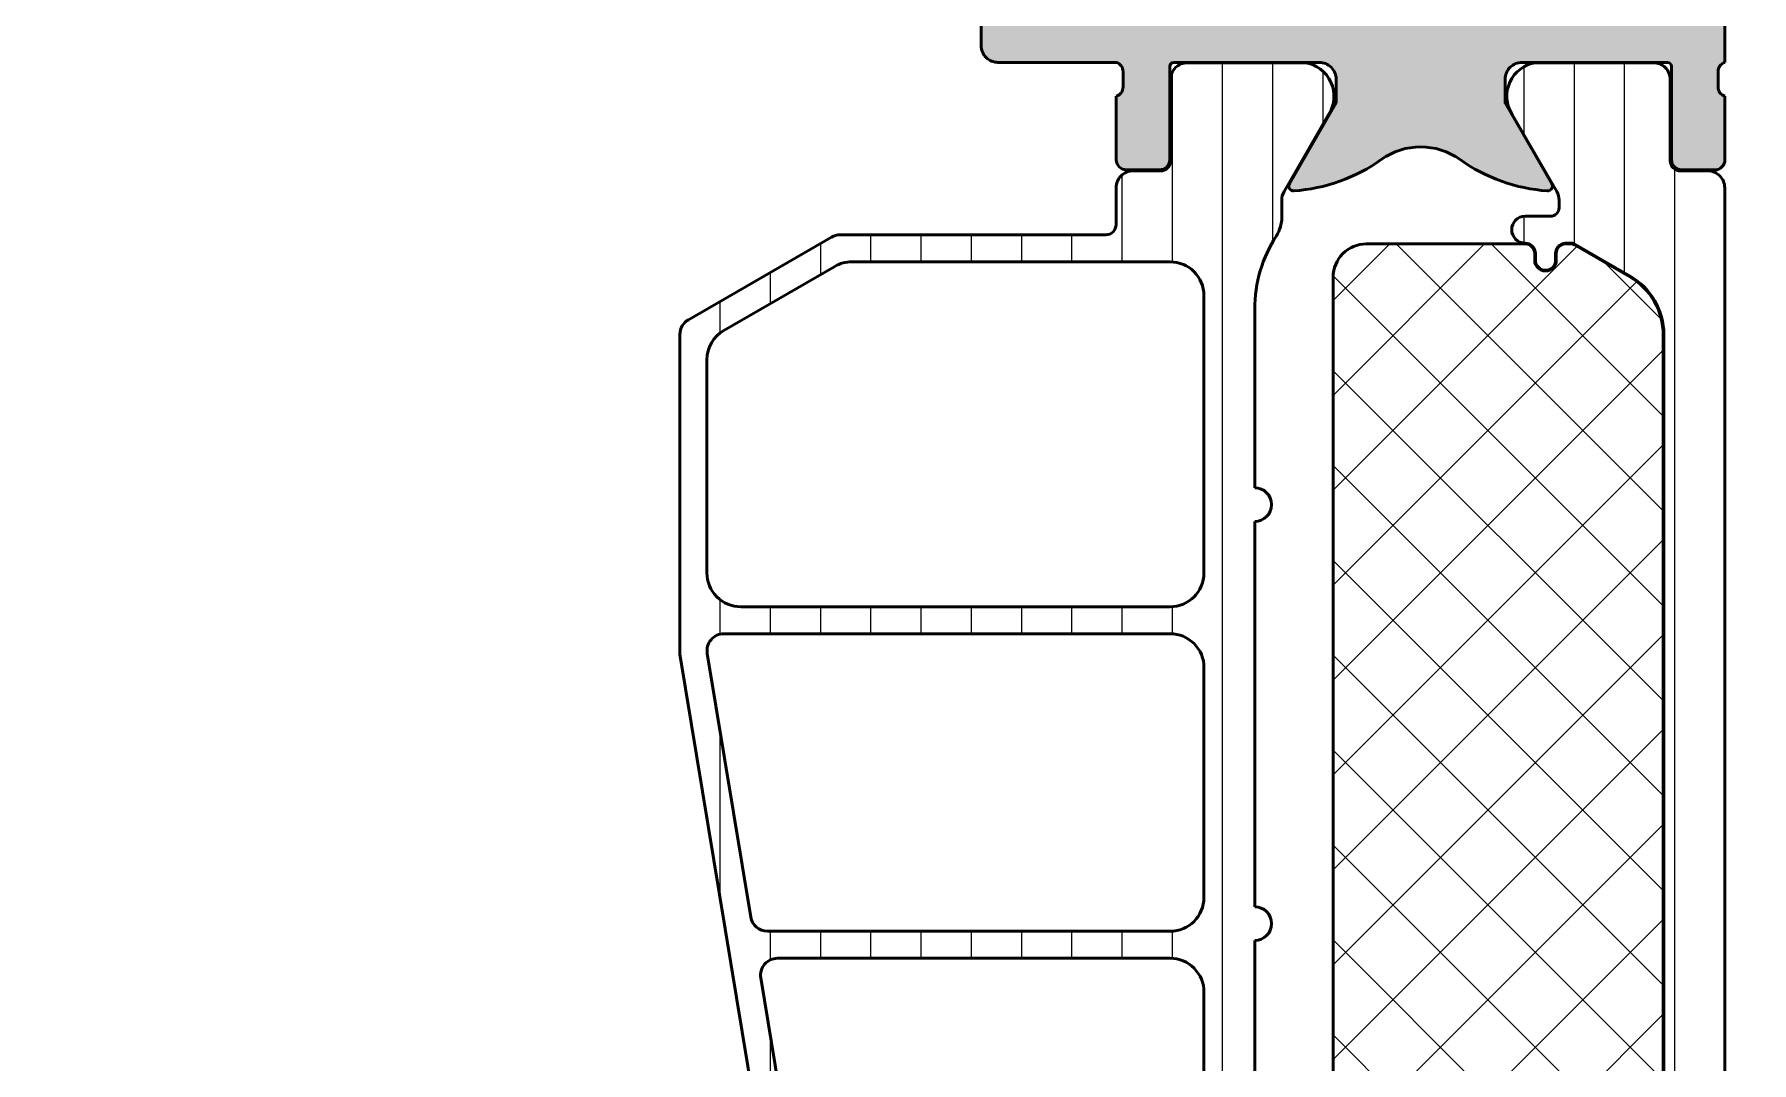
# Model space of a CAD drawing. Extents: x -50 to 29, y 0 to 92.5.
# Drawn here: x -50 to 0.8, y 30.4 to 60.8 of the extents above; entities that cross this region are included whole.
import ezdxf

# ---------------------------------------------------------------- set-up
doc = ezdxf.new("R2010")
doc.units = 0
for name, color, linetype, lineweight in [('0S-Alu contour', 7, 'Continuous', 50), ('0S-Alu hatch', 252, 'Continuous', 25), ('0S-Plastic contour', 254, 'Continuous', 50), ('0S-Plastic hatch', 253, 'Continuous', 25), ('0S-PT contour', 91, 'Continuous', 50), ('0S-PT hatch', 103, 'Continuous', 25)]:
    doc.layers.add(name, color=color, linetype=linetype, lineweight=lineweight)
pattern_1 = [(90, (0, 0), (-1.4859, 0), [])]

# ---------------------------------------------------------------- blocks, each defined once
blk = doc.blocks.new('445730__DF396F41_5BA2_40EE_A440_44711539AD17_')
at = {"layer": '0S-Alu hatch'}
h = blk.add_hatch(color=256, dxfattribs=at)
edge = h.paths.add_edge_path()
edge.add_line((28.99733229981626, 90.99999999999919), (28.99733229981626, 61.9999999999994))
edge.add_ellipse((28.49733229981626, 61.99999999999938), major_axis=(-0.5, 0), ratio=1, start_angle=90.00000000000318, end_angle=180, ccw=False)
edge.add_line((28.49733229981629, 61.49999999999938), (27.1973322998161, 61.49999999999937))
edge.add_ellipse((27.19733229981613, 61.99999999999942), major_axis=(-0.500000000000057, 0), ratio=1, start_angle=0, end_angle=89.9999999999967, ccw=False)
edge.add_line((26.69733229981608, 61.99999999999942), (26.69733229981609, 62.49999999999938))
edge.add_line((26.69733229981609, 62.49999999999938), (27.69733229981609, 62.49999999999937))
edge.add_line((27.69733229981609, 62.49999999999937), (27.69733229981609, 63.99999999999938))
edge.add_arc((26.69733229981609, 63.99999999999938), 1, 0, 90)
edge.add_line((26.69733229981609, 64.99999999999937), (22.69733229981609, 64.99999999999937))
edge.add_arc((22.69733229981607, 63.99999999999939), 0.9999999999999857, 89.9999999999992, 180)
edge.add_line((21.69733229981609, 63.99999999999939), (21.69733229981609, 62.49999999999937))
edge.add_line((21.69733229981609, 62.49999999999937), (22.69733229981609, 62.49999999999938))
edge.add_line((22.69733229981609, 62.49999999999938), (22.69733229981609, 61.99999999999938))
edge.add_ellipse((22.19733229981609, 61.99999999999938), major_axis=(-0.5, 0), ratio=1, start_angle=90, end_angle=180, ccw=False)
edge.add_line((22.19733229981609, 61.49999999999938), (20.89733229981592, 61.49999999999939))
edge.add_ellipse((20.8973322998159, 61.99999999999938), major_axis=(-0.4999999999999858, 0), ratio=1, start_angle=0, end_angle=90.00000000000318, ccw=False)
edge.add_line((20.39733229981591, 61.99999999999938), (20.39733229981635, 64.49999999999918))
edge.add_arc((19.89733229981626, 64.4999999999993), 0.5000000000000853, 0, 89.99999999998533)
edge.add_line((19.89733229981639, 64.99999999999939), (0.4973322998162289, 64.99999999999937))
edge.add_arc((0.4973322998162289, 64.49999999999942), 0.4999999999999574, 90, 180)
edge.add_line((-0.0026677001837285, 64.49999999999942), (-0.0026677001837143, 60.00000000000053))
edge.add_arc((0.0761687463594356, 59.73247940800702), 0.2788950563278326, 106.4198764194908, 181.1645893741013)
edge.add_line((-0.2026687001840095, 59.72681100000862), (-0.202668700184006, 59.27321700000864))
edge.add_arc((0.076199395459156, 59.26755634053161), 0.2789255417371428, 178.8371299271194, 253.5754054446469)
edge.add_line((-0.0026677001840017, 59.00001300000868), (-0.0026677001839985, 57.12000200000011))
edge.add_ellipse((-0.3026677001840099, 57.12000200000011), major_axis=(-0.3000000000000114, 0), ratio=1, start_angle=89.99999999999869, end_angle=180, ccw=False)
edge.add_line((-0.302667700184017, 56.8200020000001), (-1.282642019226791, 56.8200020000001))
edge.add_ellipse((-1.282642019226784, 57.12000200000011), major_axis=(-0.3000000000000114, 0), ratio=1, start_angle=0, end_angle=89.99999999999869, ccw=False)
edge.add_line((-1.582642019226796, 57.12000200000011), (-1.582642019226796, 59.88000000000001))
edge.add_arc((-1.70264201922685, 59.88000000000003), 0.1200000000000543, 0, 90)
edge.add_line((-1.70264201922685, 60.00000000000007), (-6.002667700183771, 60.00000000000007))
edge.add_arc((-6.002667700183813, 59.50000000000016), 0.4999999999999148, 89.99999999999511, 180)
edge.add_line((-6.502667700183728, 59.50000000000016), (-6.502667700183728, 58.80000000000013))
edge.add_line((-6.502667700183728, 58.80000000000013), (-5.121172242561385, 56.40717967697295))
edge.add_ellipse((-5.240787484832203, 56.33811978464876), major_axis=(-0.1381197846484469, 0), ratio=1, start_angle=86.27662505783582, end_angle=209.9999999999775, ccw=False)
edge.add_ellipse((-4.925059792792993, 61.18973758213719), major_axis=(-4.999999999999993, 0), ratio=1, start_angle=54.3723412633268, end_angle=86.276625057832, ccw=False)
edge.add_arc((-9.00266770018375, 55.50000000000074), 1.999999999999404, 54.37234126332697, 125.6276587366733)
edge.add_ellipse((-13.08027560757453, 61.18973758213719), major_axis=(-5.000000000000016, 0), ratio=1, start_angle=93.72337494217129, end_angle=125.62765873667331, ccw=False)
edge.add_ellipse((-12.76454791553506, 56.33811978464867), major_axis=(-0.1381197846483334, 0), ratio=1, start_angle=-30.000000000103, end_angle=93.7233749421789, ccw=False)
edge.add_line((-12.88416315780563, 56.40717967697305), (-11.50266770018373, 58.80000000000003))
edge.add_line((-11.50266770018373, 58.80000000000003), (-11.50266770018373, 59.50000000000028))
edge.add_arc((-12.00266770018361, 59.50000000000017), 0.4999999999998864, 0, 90.00000000001303)
edge.add_line((-12.00266770018373, 60.00000000000006), (-16.30269338114113, 60.00000000000016))
edge.add_arc((-16.30269338114113, 59.88000000000011), 0.1200000000000543, 90, 180)
edge.add_line((-16.42269338114119, 59.88000000000011), (-16.4226933811412, 57.1200020000001))
edge.add_ellipse((-16.72269338114121, 57.12000200000011), major_axis=(-0.3000000000000114, 0), ratio=1, start_angle=90.00000000000142, end_angle=180, ccw=False)
edge.add_line((-16.7226933811412, 56.8200020000001), (-17.70266770018398, 56.8200020000001))
edge.add_ellipse((-17.70266770018397, 57.12000200000011), major_axis=(-0.3000000000000114, 0), ratio=1, start_angle=0, end_angle=89.99999999999937, ccw=False)
edge.add_line((-18.00266770018398, 57.12000200000011), (-18.00266770018399, 59.00001300000868))
edge.add_arc((-18.08153479582713, 59.2675563405316), 0.2789255417371226, 286.4245945553505, 361.1628700728781)
edge.add_line((-17.80266670018399, 59.27321700000861), (-17.80266670018398, 59.72681100000864))
edge.add_arc((-18.08150414672708, 59.73247940800701), 0.2788950563274841, 358.8354106259022, 433.5801235805114)
edge.add_line((-18.00266770018404, 60.00000000000018), (-21.50266770018373, 60.00000000000006))
edge.add_ellipse((-21.50266770018374, 60.50000000000006), major_axis=(-0.5, 0), ratio=1, start_angle=0, end_angle=90.00000000000159, ccw=False)
edge.add_line((-22.00266770018374, 60.50000000000006), (-22.00266770018375, 65))
edge.add_ellipse((-21.50266770018357, 64.99999999999989), major_axis=(-0.5000000000001812, 0), ratio=1, start_angle=269.9999999999646, end_angle=360, ccw=False)
edge.add_line((-21.50266770018326, 65.50000000000007), (-20.70266770018359, 65.5))
edge.add_ellipse((-20.70266770018376, 64.9999999999998), major_axis=(-0.500000000000199, 0), ratio=1, start_angle=180, end_angle=269.99999999998045, ccw=False)
edge.add_line((-20.20266770018356, 64.9999999999998), (-20.20266770018356, 62.99999999999997))
edge.add_arc((-19.70266770018356, 62.99999999999997), 0.5000000000000036, 180, 270)
edge.add_line((-19.70266770018356, 62.49999999999997), (-18.70266770018363, 62.49999999999997))
edge.add_line((-18.70266770018363, 62.49999999999997), (-18.20266770018361, 61.99999999999995))
edge.add_line((-18.20266770018361, 61.99999999999995), (-13.70266770018351, 62.00000000000029))
edge.add_arc((-13.70266770018355, 62.50000000000028), 0.4999999999999858, 270.0000000000049, 360)
edge.add_line((-13.20266770018357, 62.50000000000028), (-13.20266770018356, 64.79999999999961))
edge.add_arc((-13.70266770018359, 64.79999999999964), 0.500000000000032, 0, 89.99999999999552)
edge.add_line((-13.70266770018355, 65.29999999999967), (-16.202667700184, 65.29999999999967))
edge.add_ellipse((-16.20266770018388, 65.79999999999981), major_axis=(-0.5000000000001421, 0), ratio=1, start_angle=0, end_angle=89.99999999998658, ccw=False)
edge.add_line((-16.70266770018402, 65.79999999999981), (-16.70266770018402, 66.27766912531519))
edge.add_ellipse((-16.20266770018245, 66.27766912531455), major_axis=(-0.5000000000015632, 0), ratio=1, start_angle=314.99999999993236, end_angle=360, ccw=False)
edge.add_line((-16.55622109077642, 66.63122251590934), (-16.20266770018342, 66.99999999999983))
edge.add_line((-16.20266770018342, 66.99999999999983), (-15.70266770018402, 66.99999999999983))
edge.add_line((-15.70266770018402, 66.99999999999983), (-15.70266770018402, 66.29999999999973))
edge.add_line((-15.70266770018402, 66.29999999999973), (-13.70266770018354, 66.29999999999973))
edge.add_arc((-13.70266770018355, 66.79999999999973), 0.5, 270.0000000000017, 360)
edge.add_line((-13.20266770018356, 66.79999999999973), (-13.20266770018342, 82.19999999999959))
edge.add_arc((-13.7026677001835, 82.19999999999958), 0.5000000000000853, 0, 90.00000000000448)
edge.add_line((-13.70266770018354, 82.69999999999965), (-15.70266770018401, 82.69999999999965))
edge.add_line((-15.70266770018401, 82.69999999999965), (-15.70266770018402, 81.99999999999953))
edge.add_line((-15.70266770018402, 81.99999999999953), (-16.20266770018357, 81.99999999999955))
edge.add_line((-16.20266770018357, 81.99999999999955), (-16.5562210907773, 82.3535533905933))
edge.add_ellipse((-16.20266770018403, 82.70710678118657), major_axis=(-0.499999999999994, 0), ratio=1, start_angle=0, end_angle=44.999999999998806, ccw=False)
edge.add_line((-16.70266770018402, 82.70710678118657), (-16.70266770018387, 83.19999999999975))
edge.add_ellipse((-16.20266770018399, 83.19999999999987), major_axis=(-0.4999999999998792, 0), ratio=1, start_angle=270.00000000003297, end_angle=360, ccw=False)
edge.add_line((-16.20266770018428, 83.69999999999976), (-13.70266770018356, 83.69999999999975))
edge.add_arc((-13.70266770018359, 84.19999999999978), 0.5000000000000285, 270.0000000000033, 360)
edge.add_line((-13.20266770018356, 84.19999999999978), (-13.20266770018357, 89.00000000000009))
edge.add_arc((-14.70266770018354, 89.00000000000011), 1.499999999999975, 0, 89.99999999999959)
edge.add_line((-14.70266770018353, 90.50000000000009), (-18.20266770018356, 90.49999999999993))
edge.add_arc((-18.20266770018365, 90.00000000000001), 0.4999999999999148, 89.99999999999022, 180)
edge.add_line((-18.70266770018357, 90.00000000000001), (-18.70266770018356, 87.00000000000011))
edge.add_ellipse((-19.20266770018366, 87.00000000000009), major_axis=(-0.5000000000000995, 0), ratio=1, start_angle=90.00000000001262, end_angle=180, ccw=False)
edge.add_line((-19.20266770018355, 86.5), (-19.70266770018356, 86.5))
edge.add_arc((-19.70266770018355, 85.99999999999999), 0.5000000000000142, 90.0000000000016, 180)
edge.add_line((-20.20266770018356, 85.99999999999999), (-20.20266770018356, 83.99999999999955))
edge.add_ellipse((-20.70266770018334, 83.99999999999977), major_axis=(-0.4999999999997727, 0), ratio=1, start_angle=89.99999999997351, end_angle=180, ccw=False)
edge.add_line((-20.70266770018357, 83.49999999999999), (-21.50266770018362, 83.49999999999999))
edge.add_ellipse((-21.50266770018366, 84.00000000000009), major_axis=(-0.5000000000000853, 0), ratio=1, start_angle=0, end_angle=90.00000000000489, ccw=False)
edge.add_line((-22.00266770018374, 84.00000000000009), (-22.00266770018329, 88.49999999999999))
edge.add_ellipse((-21.50266770018328, 88.50000000000009), major_axis=(-0.5000000000000071, 0), ratio=1, start_angle=269.99999999999636, end_angle=360, ccw=False)
edge.add_line((-21.50266770018325, 89.00000000000009), (-21.20266770018358, 89))
edge.add_arc((-21.20266770018339, 89.49999999999983), 0.4999999999998295, 269.9999999999789, 360)
edge.add_line((-20.70266770018356, 89.49999999999983), (-20.70266770018356, 89.99999999999946))
edge.add_arc((-21.20266770018387, 89.99999999999976), 0.5000000000003091, 0, 89.99999999996743)
edge.add_line((-21.20266770018359, 90.50000000000007), (-40.5026677001833, 90.49999999999955))
edge.add_arc((-40.50266770018356, 89.99999999999935), 0.500000000000199, 89.99999999997068, 180)
edge.add_line((-41.00266770018375, 89.99999999999935), (-41.00266770018374, 89.50000000000001))
edge.add_arc((-40.50266770018353, 89.49999999999982), 0.5000000000002061, 180, 269.9999999999731)
edge.add_line((-40.50266770018377, 88.99999999999962), (-40.20266770018356, 89.00000000000009))
edge.add_ellipse((-40.20266770018366, 88.50000000000006), major_axis=(-0.5000000000000285, 0), ratio=1, start_angle=89.99999999998857, end_angle=269.99999999998863, ccw=False)
edge.add_line((-40.20266770018376, 88.00000000000001), (-43.00266770018374, 87.99999999999945))
edge.add_ellipse((-43.00266770018359, 88.4999999999996), major_axis=(-0.5000000000001421, 0), ratio=1, start_angle=0, end_angle=89.99999999998448, ccw=False)
edge.add_line((-43.50266770018374, 88.4999999999996), (-43.50266770018374, 89))
edge.add_line((-43.50266770018374, 89), (-42.50266770018375, 89))
edge.add_line((-42.50266770018375, 89), (-42.50266770018374, 89.99999999999991))
edge.add_arc((-43.50266770018368, 90.00000000000006), 0.999999999999943, 0, 89.99999999999594)
edge.add_line((-43.50266770018361, 91), (-47.50266770018317, 91.00000000000006))
edge.add_arc((-47.5026677001831, 89.99999999999987), 1.000000000000184, 90.00000000000406, 180)
edge.add_line((-48.50266770018329, 89.99999999999987), (-48.50266770018375, 89))
edge.add_line((-48.50266770018375, 89), (-47.50266770018375, 89))
edge.add_line((-47.50266770018375, 89), (-47.50266770018375, 88.50000000000006))
edge.add_ellipse((-48.00266770018406, 88.49999999999984), major_axis=(-0.5000000000003199, 0), ratio=1, start_angle=90.00000000003422, end_angle=180, ccw=False)
edge.add_line((-48.00266770018377, 87.99999999999955), (-50.00266770018375, 87.99999999999999))
edge.add_line((-50.00266770018375, 87.99999999999999), (-50.00266770018374, 91.00000000000013))
edge.add_ellipse((-48.50266770018373, 91.00000000000006), major_axis=(-1.5, 0), ratio=1, start_angle=270.0000000000008, end_angle=360, ccw=False)
edge.add_line((-48.50266770018375, 92.50000000000007), (27.49733229981616, 92.4999999999993))
edge.add_ellipse((27.49733229981615, 90.99999999999919), major_axis=(-1.500000000000113, 0), ratio=1, start_angle=180, end_angle=269.99999999999943, ccw=False)
edge = h.paths.add_edge_path()
edge.add_ellipse((-1.202667700183539, 66.19999999999928), major_axis=(-1.000000000000021, 0), ratio=1, start_angle=269.9999999999996, end_angle=360, ccw=False)
edge.add_line((-1.202667700183532, 67.1999999999993), (26.29733229981647, 67.1999999999992))
edge.add_arc((26.29733229981647, 67.69999999999919), 0.4999999999999858, 270, 360)
edge.add_line((26.79733229981645, 67.6999999999992), (26.79733229981645, 89.79999999999912))
edge.add_arc((26.29733229981638, 89.79999999999916), 0.500000000000071, 0, 89.99999999999511)
edge.add_line((26.29733229981642, 90.29999999999922), (-10.50266770018357, 90.29999999999956))
edge.add_arc((-10.50266770018358, 89.79999999999964), 0.4999999999999148, 89.99999999999837, 180)
edge.add_line((-11.0026677001835, 89.79999999999964), (-11.0026677001835, 62.50000000000007))
edge.add_arc((-10.50266770018358, 62.50000000000021), 0.4999999999999219, 180, 270.0000000000008)
edge.add_line((-10.50266770018357, 62.00000000000029), (-2.702667700184015, 62.00000000000028))
edge.add_arc((-2.702667700184008, 62.5000000000003), 0.5000000000000142, 269.9999999999992, 360)
edge.add_line((-2.202667700183994, 62.5000000000003), (-2.20266770018356, 66.1999999999993))
at = {"layer": '0S-Alu contour', "color": 7}
for points in [[(-22.00266770018374, 60.50000000000006), (-22.00266770018375, 65)], [(-0.0026677001837285, 64.49999999999942), (-0.0026677001837143, 60.00000000000053)], [(-18.00266770018404, 60.00000000000018), (-21.50266770018373, 60.00000000000006)], [(-12.00266770018373, 60.00000000000006), (-16.30269338114113, 60.00000000000016)], [(-1.70264201922685, 60.00000000000007), (-6.002667700183771, 60.00000000000007)], [(-17.80266670018399, 59.27321700000861), (-17.80266670018398, 59.72681100000864)], [(-16.42269338114119, 59.88000000000011), (-16.4226933811412, 57.1200020000001)], [(-12.88416315780563, 56.40717967697305), (-11.50266770018373, 58.80000000000003), (-11.50266770018373, 59.50000000000028)], [(-6.502667700183728, 59.50000000000016), (-6.502667700183728, 58.80000000000013), (-5.121172242561385, 56.40717967697295)], [(-1.582642019226796, 57.12000200000011), (-1.582642019226796, 59.88000000000001)], [(-0.2026687001840095, 59.72681100000862), (-0.202668700184006, 59.27321700000864)], [(-18.00266770018398, 57.12000200000011), (-18.00266770018399, 59.00001300000868)], [(-0.0026677001840017, 59.00001300000868), (-0.0026677001839985, 57.12000200000011)], [(-16.7226933811412, 56.8200020000001), (-17.70266770018398, 56.8200020000001)], [(-0.302667700184017, 56.8200020000001), (-1.282642019226791, 56.8200020000001)]]:
    blk.add_lwpolyline(points, dxfattribs=at)
at = {"layer": '0S-Alu contour', "color": 7, "extrusion": (0, 0, -1)}
for centre, radius, start, end in [((21.50266770018374, 60.50000000000006), 0.5, 269.9999999999984, 0), ((17.70266770018397, 57.12000200000011), 0.3000000000000114, 270.0000000000007, 0), ((16.72269338114121, 57.12000200000011), 0.3000000000000114, 180, 269.9999999999986), ((13.08027560757453, 61.18973758213719), 5.000000000000016, 234.3723412633267, 266.2766250578287), ((4.925059792792993, 61.18973758213719), 4.999999999999993, 273.723374942168, 305.6276587366732), ((1.282642019226784, 57.12000200000011), 0.3000000000000114, 270.0000000000013, 0), ((0.3026677001840099, 57.12000200000011), 0.3000000000000114, 180, 270.0000000000013), ((12.76454791553506, 56.33811978464867), 0.1381197846483334, 266.2766250578211, 30.00000000010312), ((5.240787484832203, 56.33811978464876), 0.138119784648447, 150.0000000000225, 273.7233749421642)]:
    blk.add_arc(centre, radius, start, end, dxfattribs=at)
at = {"layer": '0S-Alu contour', "color": 7}
for centre, radius, start, end in [((-18.08150414672708, 59.73247940800701), 0.2788950563274841, 358.8354106259022, 73.58012358051145), ((-16.30269338114113, 59.88000000000011), 0.1200000000000543, 90, 180), ((-12.00266770018361, 59.50000000000017), 0.4999999999998864, 0, 90.00000000001303), ((-6.002667700183813, 59.50000000000016), 0.4999999999999148, 89.99999999999511, 180), ((-1.70264201922685, 59.88000000000003), 0.1200000000000543, 0, 90), ((0.0761687463594356, 59.73247940800702), 0.2788950563278326, 106.4198764194908, 181.1645893741013), ((-18.08153479582713, 59.2675563405316), 0.2789255417371226, 286.4245945553505, 1.162870072878075), ((0.076199395459156, 59.26755634053161), 0.2789255417371428, 178.8371299271194, 253.5754054446469), ((-9.00266770018375, 55.50000000000074), 1.999999999999404, 54.37234126332697, 125.6276587366733)]:
    blk.add_arc(centre, radius, start, end, dxfattribs=at)
blk = doc.blocks.new('284663__BE51ADBC_CB2D_44E9_9870_975DFECE572D___38F60862_4E35_4A8C_BFDF_990982F1D568_')
at = {"layer": '0S-Plastic hatch'}
h = blk.add_hatch(dxfattribs=at)
h.set_pattern_fill('ANSI31', color=256, scale=0.4680000000000001, angle=45, style=0)
h.set_pattern_definition(pattern_1)
edge = h.paths.add_edge_path()
edge.add_line((-30.90981206610559, 42.5), (-30.90981206610559, 51.95551362713278))
edge.add_ellipse((-30.40981206610558, 51.95551362713275), major_axis=(-0.5000000000000142, 0), ratio=1, start_angle=299.99999999999676, end_angle=360, ccw=False)
edge.add_line((-30.65981206610556, 52.38852632902499), (-26.42583746989018, 54.83301270189226))
edge.add_ellipse((-26.17583746989058, 54.40000000000006), major_axis=(-0.4999999999997867, 0), ratio=1, start_angle=269.99999999996095, end_angle=299.99999999996146, ccw=False)
edge.add_line((-26.17583746989024, 54.89999999999985), (-18.30981206610573, 54.89999999999986))
edge.add_arc((-18.30981206610569, 55.2), 0.3000000000001393, 269.9999999999925, 360)
edge.add_line((-18.00981206610556, 55.2), (-18.00981206610587, 56.29000567891583))
edge.add_ellipse((-17.50981474501482, 56.29000567891598), major_axis=(-0.4999973210910547, 0), ratio=1, start_angle=269.99969301797216, end_angle=360, ccw=False)
edge.add_line((-17.50981206610561, 56.79000299999985), (-16.69948073277226, 56.7900029999999))
edge.add_arc((-16.69948073277226, 57.09000299999988), 0.2999999999999829, 269.9999999999993, 360)
edge.add_line((-16.39948073277227, 57.09000299999988), (-16.3998126831693, 59.49000138293618))
edge.add_ellipse((-15.89981670573064, 59.49000402256124), major_axis=(-0.4999959774456224, 0), ratio=1, start_angle=-90.00030248118708, end_angle=0.0003024817733034979, ccw=False)
edge.add_line((-15.89981406610556, 59.98999999999989), (-12.42327256800615, 59.98999999999988))
edge.add_ellipse((-12.56558321699749, 59.00018192527703), major_axis=(-0.9999960709244792, 0), ratio=1, start_angle=147.27298390016, end_angle=261.818391948101, ccw=False)
edge.add_line((-11.72433056800613, 58.45954699999988), (-13.04307753852864, 56.17540993164293))
edge.add_arc((-12.61006482179824, 55.92540995734335), 0.5000000000000265, 150.0000034006552, 180.1544944336627)
edge.add_line((-13.11006300410686, 55.92406174070541), (-13.11007546689823, 55.41350985973522))
edge.add_ellipse((-14.11007547021059, 55.4135303538205), major_axis=(-1.000000003522369, 0), ratio=1, start_angle=147.1289961339606, end_angle=179.9988257753348, ccw=False)
edge.add_arc((-9.913404372338825, 52.70159368955898), 3.996663760898657, 147.1289949727639, 180)
edge.add_line((-13.91006813323748, 52.70159368955898), (-13.91006813323755, 47.41843500766701))
edge.add_ellipse((-13.91006813323793, 46.918435007667), major_axis=(-0.5, 0), ratio=1, start_angle=89.99999999995612, end_angle=269.99999999995606, ccw=False)
edge.add_line((-13.91006813323832, 46.418435007667), (-13.91006813323771, 35.02662736775293))
edge.add_ellipse((-13.91006813323793, 34.52662736775293), major_axis=(-0.5, 0), ratio=1, start_angle=89.99999999997402, end_angle=269.99999999997397, ccw=False)
edge.add_line((-13.91006813323816, 34.02662736775293), (-13.91006813323786, 23.10243470769584))
edge.add_ellipse((-13.91006813323793, 22.60243470769584), major_axis=(-0.5, 0), ratio=1, start_angle=89.99999999999193, end_angle=269.99999999999187, ccw=False)
edge.add_line((-13.910068133238, 22.10243470769584), (-13.91006813323795, 17.19801277308121))
edge.add_arc((-9.913404371312417, 17.19801278285529), 3.996663761925532, 180, 212.8769623302075)
edge.add_ellipse((-14.10979346103802, 14.48563977055336), major_axis=(-1.000000000049236, 0), ratio=1, start_angle=179.9942561774005, end_angle=212.8769623310678, ccw=False)
edge.add_line((-13.10979346601367, 14.48553952193751), (-13.10983469806757, 14.07424158527368))
edge.add_arc((-12.60983470058001, 14.07419146095988), 0.5000000000000068, 179.9942561767658, 209.9999965993442)
edge.add_line((-13.04284741731039, 13.82419148666032), (-11.72433056800613, 11.5404529999999))
edge.add_ellipse((-12.56558321699748, 10.99981807472275), major_axis=(-0.999996070924476, 0), ratio=1, start_angle=98.1816080518995, end_angle=212.7270160998403, ccw=False)
edge.add_line((-12.42327256800613, 10.0099999999999), (-15.8998140661056, 10.0099999999999))
edge.add_ellipse((-15.89981670573068, 10.50999597743852), major_axis=(-0.4999959774455833, 0), ratio=1, start_angle=-0.0003024817733034979, end_angle=90.00030248118588, ccw=False)
edge.add_line((-16.39981268316929, 10.50999861706872), (-16.39948073277227, 12.9099969999999))
edge.add_arc((-16.69948073277227, 12.9099969999999), 0.3000000000000007, 0, 90)
edge.add_line((-16.69948073277227, 13.2099969999999), (-17.50981206610561, 13.2099969999999))
edge.add_ellipse((-17.5098147450148, 13.70999432108384), major_axis=(-0.4999973210911152, 0), ratio=1, start_angle=0, end_angle=90.00030698202619, ccw=False)
edge.add_line((-18.00981206610592, 13.70999432108384), (-18.00981206610557, 14.69999999999929))
edge.add_arc((-18.50981206610557, 14.69999999999946), 0.5, 0, 89.99999999999675)
edge.add_line((-18.50981206610554, 15.19999999999946), (-25.56115296279405, 15.19999999999987))
edge.add_ellipse((-25.56115296279409, 16.19999999999983), major_axis=(-0.9999999999999573, 0), ratio=1, start_angle=9.360190801913518, end_angle=90.00000000000239, ccw=False)
edge.add_line((-26.54783836539491, 16.03735954902167), (-30.90981206610559, 42.5))
edge = h.paths.add_edge_path()
edge.add_arc((-29.10981206610585, 51.20495827718678), 1.000000000000474, 119.9999999999857, 180)
edge.add_line((-30.10981206610632, 51.20495827718678), (-30.10981206610632, 44.90000000000057))
edge.add_arc((-29.1098120661062, 44.90000000000093), 1.000000000000127, 180, 270.0000000000187)
edge.add_line((-29.10981206610587, 43.90000000000081), (-16.41006813323793, 43.90000000000081))
edge.add_arc((-16.41006813323793, 44.90000000000081), 1, 270, 360)
edge.add_line((-15.41006813323793, 44.90000000000081), (-15.41006813323793, 53.10000000000052))
edge.add_arc((-16.41006813323799, 53.10000000000057), 1.00000000000006, 0, 89.99999999999653)
edge.add_line((-16.41006813323793, 54.10000000000064), (-25.82750351972983, 54.10000000000063))
edge.add_arc((-25.82750351973022, 53.09999999999981), 1.00000000000081, 89.9999999999772, 119.9999999999769)
edge.add_line((-26.32750351973028, 53.96602540378516), (-29.60981206610587, 52.07098368097176))
edge = h.paths.add_edge_path()
edge.add_arc((-16.410068133238, 35.30000000000074), 1.000000000000063, 270.0000000000037, 360)
edge.add_line((-15.41006813323793, 35.30000000000074), (-15.41006813323839, 42.10000000000085))
edge.add_arc((-16.41006813323833, 42.10000000000079), 0.999999999999943, 0, 90.00000000000325)
edge.add_line((-16.41006813323839, 43.10000000000074), (-29.60875303399872, 43.10000000000074))
edge.add_arc((-29.60875303399888, 42.60000000000069), 0.5000000000000427, 89.99999999998127, 189.3601908018957)
edge.add_line((-30.10209573529938, 42.51867977451175), (-28.81638144958516, 34.71867977451147))
edge.add_arc((-28.32303874828471, 34.80000000000058), 0.5000000000000246, 189.3601908019167, 270.0000000000244)
edge.add_line((-28.3230387482845, 34.30000000000055), (-16.41006813323793, 34.30000000000067))
edge = h.paths.add_edge_path()
edge.add_arc((-26.74062116586636, 25.20000000000133), 0.5000000000006714, 189.3601908019408, 270.0000000000073)
edge.add_line((-26.74062116586629, 24.70000000000065), (-16.41006813323793, 24.70000000000077))
edge.add_arc((-16.41006813323794, 25.70000000000077), 1.000000000000007, 270.0000000000006, 360)
edge.add_line((-15.41006813323794, 25.70000000000077), (-15.41006813323793, 32.50000000000083))
edge.add_arc((-16.41006813323787, 32.50000000000078), 0.999999999999936, 0, 90.00000000000365)
edge.add_line((-16.41006813323793, 33.50000000000072), (-28.02633545158097, 33.50000000000049))
edge.add_arc((-28.02633545158086, 33.00000000000058), 0.4999999999999077, 90.00000000001262, 189.3601908019272)
edge.add_line((-28.51967815288118, 32.9186797745114), (-27.23396386716741, 25.1186797745119))
edge = h.paths.add_edge_path()
edge.add_arc((-16.41006813323794, 17.70000000000077), 1.000000000000014, 270.0000000000004, 360)
edge.add_line((-15.41006813323793, 17.70000000000077), (-15.41006813323839, 22.90000000000058))
edge.add_arc((-16.41006813323844, 22.90000000000064), 1.000000000000049, 0, 89.99999999999714)
edge.add_line((-16.41006813323839, 23.90000000000069), (-26.44391786916368, 23.90000000000058))
edge.add_arc((-26.4439178691635, 23.40000000000062), 0.4999999999999645, 90.00000000002076, 189.360190801919)
edge.add_line((-26.93726057046389, 23.31867977451149), (-26.12232199741948, 18.37471909804415))
edge.add_arc((-24.14895119221806, 18.70000000000034), 1.999999999999688, 189.3601908019106, 269.9999999999959)
edge.add_line((-24.1489511922182, 16.70000000000064), (-16.41006813323793, 16.70000000000075))
at = {"layer": '0S-Alu contour', "color": 7}
for points in [[(-26.32750351973028, 53.96602540378516), (-29.60981206610587, 52.07098368097176)], [(-16.41006813323793, 54.10000000000064), (-25.82750351972983, 54.10000000000063)], [(-15.41006813323793, 44.90000000000081), (-15.41006813323793, 53.10000000000052)], [(-30.10981206610632, 51.20495827718678), (-30.10981206610632, 44.90000000000057)], [(-29.10981206610587, 43.90000000000081), (-16.41006813323793, 43.90000000000081)], [(-16.41006813323839, 43.10000000000074), (-29.60875303399872, 43.10000000000074)], [(-30.10209573529938, 42.51867977451175), (-28.81638144958516, 34.71867977451147)], [(-15.41006813323793, 35.30000000000074), (-15.41006813323839, 42.10000000000085)], [(-28.3230387482845, 34.30000000000055), (-16.41006813323793, 34.30000000000067)], [(-16.41006813323793, 33.50000000000072), (-28.02633545158097, 33.50000000000049)], [(-28.51967815288118, 32.9186797745114), (-27.23396386716741, 25.1186797745119)], [(-15.41006813323794, 25.70000000000077), (-15.41006813323793, 32.50000000000083)], [(-26.74062116586629, 24.70000000000065), (-16.41006813323793, 24.70000000000077)], [(-16.41006813323839, 23.90000000000069), (-26.44391786916368, 23.90000000000058)], [(-26.93726057046389, 23.31867977451149), (-26.12232199741948, 18.37471909804415)], [(-15.41006813323793, 17.70000000000077), (-15.41006813323839, 22.90000000000058)], [(-24.1489511922182, 16.70000000000064), (-16.41006813323793, 16.70000000000075)]]:
    blk.add_lwpolyline(points, dxfattribs=at)
for centre, radius, start, end in [((-25.82750351973022, 53.09999999999981), 1.00000000000081, 89.9999999999772, 119.9999999999769), ((-16.41006813323799, 53.10000000000057), 1.00000000000006, 0, 89.99999999999653), ((-29.10981206610585, 51.20495827718678), 1.000000000000474, 119.9999999999857, 180), ((-29.1098120661062, 44.90000000000093), 1.000000000000127, 180, 270.0000000000187), ((-16.41006813323793, 44.90000000000081), 1, 270, 0), ((-29.60875303399888, 42.60000000000069), 0.5000000000000427, 89.99999999998127, 189.3601908018957), ((-16.41006813323833, 42.10000000000079), 0.999999999999943, 0, 90.00000000000325), ((-16.410068133238, 35.30000000000074), 1.000000000000063, 270.0000000000037, 0), ((-28.32303874828471, 34.80000000000058), 0.5000000000000246, 189.3601908019167, 270.0000000000244), ((-28.02633545158086, 33.00000000000058), 0.4999999999999077, 90.00000000001262, 189.3601908019272), ((-16.41006813323787, 32.50000000000078), 0.999999999999936, 0, 90.00000000000365), ((-16.41006813323794, 25.70000000000077), 1.000000000000007, 270.0000000000006, 0), ((-26.74062116586636, 25.20000000000133), 0.5000000000006714, 189.3601908019408, 270.0000000000073), ((-26.4439178691635, 23.40000000000062), 0.4999999999999645, 90.00000000002076, 189.360190801919), ((-16.41006813323844, 22.90000000000064), 1.000000000000049, 0, 89.99999999999714), ((-24.14895119221806, 18.70000000000034), 1.999999999999688, 189.3601908019106, 269.9999999999959), ((-16.41006813323794, 17.70000000000077), 1.000000000000014, 270.0000000000004, 0)]:
    blk.add_arc(centre, radius, start, end, dxfattribs=at)
at = {"layer": '0S-Plastic contour', "color": 7}
for points in [[(-15.89981406610556, 59.98999999999989), (-12.42327256800615, 59.98999999999988)], [(-16.39948073277227, 57.09000299999988), (-16.3998126831693, 59.49000138293618)], [(-11.72433056800613, 58.45954699999988), (-13.04307753852864, 56.17540993164293)], [(-17.50981206610561, 56.79000299999985), (-16.69948073277226, 56.7900029999999)], [(-18.00981206610556, 55.2), (-18.00981206610587, 56.29000567891583)], [(-13.11006300410686, 55.92406174070541), (-13.11007546689823, 55.41350985973522)], [(-26.17583746989024, 54.89999999999985), (-18.30981206610573, 54.89999999999986)], [(-30.65981206610556, 52.38852632902499), (-26.42583746989018, 54.83301270189226)], [(-13.91006813323748, 52.70159368955898), (-13.91006813323755, 47.41843500766701)], [(-30.90981206610559, 42.5), (-30.90981206610559, 51.95551362713278)], [(-13.91006813323832, 46.418435007667), (-13.91006813323771, 35.02662736775293)], [(-26.54783836539491, 16.03735954902167), (-30.90981206610559, 42.5)], [(-13.91006813323816, 34.02662736775293), (-13.91006813323786, 23.10243470769584)], [(-13.910068133238, 22.10243470769584), (-13.91006813323795, 17.19801277308121)], [(-18.50981206610554, 15.19999999999946), (-25.56115296279405, 15.19999999999987)], [(-18.00981206610592, 13.70999432108384), (-18.00981206610557, 14.69999999999929)], [(-13.10979346601367, 14.48553952193751), (-13.10983469806757, 14.07424158527368)], [(-13.04284741731039, 13.82419148666032), (-11.72433056800613, 11.5404529999999)], [(-16.69948073277227, 13.2099969999999), (-17.50981206610561, 13.2099969999999)], [(-16.39981268316929, 10.50999861706872), (-16.39948073277227, 12.9099969999999)], [(-12.42327256800613, 10.0099999999999), (-15.8998140661056, 10.0099999999999)]]:
    blk.add_lwpolyline(points, dxfattribs=at)
at = {"layer": '0S-Plastic contour', "color": 7, "extrusion": (0, 0, -1)}
for centre, radius, start, end in [((15.89981670573064, 59.49000402256124), 0.4999959774456224, 359.9996975182267, 90.0003024811871), ((12.56558321699749, 59.00018192527703), 0.9999960709244792, 98.18160805189898, 212.7270160998401), ((17.50981474501482, 56.29000567891598), 0.4999973210910547, 0, 90.00030698202784), ((14.11007547021059, 55.4135303538205), 1.000000003522369, 180.0011742246653, 212.8710038660395), ((26.17583746989058, 54.40000000000006), 0.4999999999997867, 60.00000000003853, 90.00000000003907), ((30.40981206610558, 51.95551362713275), 0.5000000000000142, 0, 60.00000000000326), ((13.91006813323793, 46.918435007667), 0.5, 90.00000000004395, 270.0000000000439), ((13.91006813323793, 34.52662736775293), 0.5, 90.00000000002605, 270.000000000026), ((13.91006813323793, 22.60243470769584), 0.5, 90.00000000000813, 270.0000000000081), ((25.56115296279409, 16.19999999999983), 0.9999999999999573, 269.9999999999976, 350.6398091980865), ((14.10979346103802, 14.48563977055336), 1.000000000049236, 147.1230376689322, 180.0057438225996), ((17.5098147450148, 13.70999432108384), 0.4999973210911152, 269.9996930179738, 0), ((12.56558321699748, 10.99981807472275), 0.999996070924476, 147.2729839001597, 261.8183919481005), ((15.89981670573068, 10.50999597743852), 0.4999959774455833, 269.9996975188141, 0.0003024817733149)]:
    blk.add_arc(centre, radius, start, end, dxfattribs=at)
at = {"layer": '0S-Plastic contour', "color": 7}
for centre, radius, start, end in [((-16.69948073277226, 57.09000299999988), 0.2999999999999829, 269.9999999999993, 0), ((-12.61006482179824, 55.92540995734335), 0.5000000000000265, 150.0000034006552, 180.1544944336627), ((-18.30981206610569, 55.2), 0.3000000000001393, 269.9999999999925, 0), ((-9.913404372338825, 52.70159368955898), 3.996663760898657, 147.1289949727639, 180), ((-9.913404371312417, 17.19801278285529), 3.996663761925532, 180, 212.8769623302075), ((-18.50981206610557, 14.69999999999946), 0.5, 0, 89.99999999999675), ((-12.60983470058001, 14.07419146095988), 0.5000000000000068, 179.9942561767658, 209.9999965993442), ((-16.69948073277227, 12.9099969999999), 0.3000000000000007, 0, 90)]:
    blk.add_arc(centre, radius, start, end, dxfattribs=at)
blk = doc.blocks.new('197960__9CBD2A10_C4E6_4BCF_B6B4_7566E77024BF_')
at = {"layer": '0S-PT hatch'}
h = blk.add_hatch(dxfattribs=at)
h.set_pattern_fill('ANSI37', color=256, scale=0.625, angle=90, style=0)
h.set_pattern_definition([(135, (0, 0), (-1.403165018917055, -1.403165018917055), []), (225, (0, 0), (1.403165018917055, -1.403165018917055), [])])
edge = h.paths.add_edge_path()
edge.add_ellipse((-5.30984525420407, 54.14922588506536), major_axis=(-0.3199668119015655, 0), ratio=1, start_angle=0, end_angle=180, ccw=False)
edge.add_line((-5.629812066105635, 54.14922588506536), (-5.629812066105642, 54.34979668030442))
edge.add_arc((-5.910218705496717, 54.34979668030433), 0.2804066393910744, 0, 90.00000000001597)
edge.add_line((-5.910218705496795, 54.63020331969541), (-10.6098120660885, 54.63020331974253))
edge.add_arc((-10.60981206610563, 53.65020331974256), 0.9799999999999754, 89.99999999899843, 180)
edge.add_line((-11.58981206610561, 53.65020331974256), (-11.58981206610561, 16.34979668030443))
edge.add_arc((-10.60981206610562, 16.34979668030443), 0.9799999999999968, 180, 270)
edge.add_line((-10.60981206610562, 15.36979668030444), (-5.908736851730026, 15.36979668030443))
edge.add_arc((-5.90873685173004, 15.64979668030445), 0.2800000000000153, 270.0000000000029, 360)
edge.add_line((-5.628736851730025, 15.64979668030445), (-5.628736851730025, 15.85036747559068))
edge.add_ellipse((-5.309307647016261, 15.85036747559068), major_axis=(-0.3194292047137636, 0), ratio=1, start_angle=180, end_angle=360, ccw=False)
edge.add_line((-4.989878442302497, 15.85036747559068), (-4.989878442302497, 15.64979668030445))
edge.add_arc((-4.709878442302503, 15.64979668030445), 0.279999999999994, 180, 266.4872129359829)
edge.add_line((-4.727034405774006, 15.37032275859195), (-4.544799256645163, 15.37032275859195))
edge.add_arc((-4.544799256645163, 15.55032275859196), 0.1800000000000068, 270, 300.0000000000004)
edge.add_line((-4.454799256645158, 15.39443818591075), (-2.819812066105633, 16.33839848049034))
edge.add_arc((-3.809812066105614, 18.05312877998352), 1.979999999999986, 299.9999999999996, 360)
edge.add_line((-1.829812066105628, 18.05312877998352), (-1.829812066105631, 51.94646458067254))
edge.add_arc((-3.809812066105621, 51.94646458067254), 1.979999999999989, 0, 59.99999999999955)
edge.add_line((-2.819812066105614, 53.66119488016572), (-4.454799256645173, 54.60515517474529))
edge.add_arc((-4.544799256645163, 54.44927060206413), 0.1799999999999545, 59.99999999999561, 89.99999999999324)
edge.add_line((-4.544799256645141, 54.6292706020641), (-4.727034405774048, 54.6292706020641))
edge.add_arc((-4.709878442302496, 54.34979668035159), 0.2800000000000045, 93.51278706402712, 180)
edge.add_line((-4.989878442302501, 54.34979668035159), (-4.989878442302504, 54.14922588506536))
at = {"layer": '0S-PT contour', "color": 7}
for points in [[(-5.910218705496795, 54.63020331969541), (-10.6098120660885, 54.63020331974253)], [(-5.629812066105635, 54.14922588506536), (-5.629812066105642, 54.34979668030442)], [(-4.989878442302501, 54.34979668035159), (-4.989878442302504, 54.14922588506536)], [(-4.544799256645141, 54.6292706020641), (-4.727034405774048, 54.6292706020641)], [(-2.819812066105614, 53.66119488016572), (-4.454799256645173, 54.60515517474529)], [(-11.58981206610561, 53.65020331974256), (-11.58981206610561, 16.34979668030443)], [(-1.829812066105628, 18.05312877998352), (-1.829812066105631, 51.94646458067254)], [(-4.454799256645158, 15.39443818591075), (-2.819812066105633, 16.33839848049034)], [(-5.628736851730025, 15.64979668030445), (-5.628736851730025, 15.85036747559068)], [(-4.989878442302497, 15.85036747559068), (-4.989878442302497, 15.64979668030445)], [(-10.60981206610562, 15.36979668030444), (-5.908736851730026, 15.36979668030443)], [(-4.727034405774006, 15.37032275859195), (-4.544799256645163, 15.37032275859195)]]:
    blk.add_lwpolyline(points, dxfattribs=at)
for centre, radius, start, end in [((-10.60981206610563, 53.65020331974256), 0.9799999999999754, 89.99999999899843, 180), ((-5.910218705496717, 54.34979668030433), 0.2804066393910744, 0, 90.00000000001597), ((-4.709878442302496, 54.34979668035159), 0.2800000000000045, 93.51278706402712, 180), ((-4.544799256645163, 54.44927060206413), 0.1799999999999545, 59.99999999999561, 89.99999999999324), ((-3.809812066105621, 51.94646458067254), 1.979999999999989, 0, 59.99999999999955), ((-3.809812066105614, 18.05312877998352), 1.979999999999986, 299.9999999999996, 0), ((-10.60981206610562, 16.34979668030443), 0.9799999999999968, 180, 270), ((-5.90873685173004, 15.64979668030445), 0.2800000000000153, 270.0000000000029, 0), ((-4.709878442302503, 15.64979668030445), 0.279999999999994, 180, 266.4872129359829), ((-4.544799256645163, 15.55032275859196), 0.1800000000000068, 270, 300.0000000000004)]:
    blk.add_arc(centre, radius, start, end, dxfattribs=at)
at = {"layer": '0S-PT contour', "color": 7, "extrusion": (0, 0, -1)}
for centre, radius, start, end in [((5.30984525420407, 54.14922588506536), 0.3199668119015655, 180, 0), ((5.309307647016261, 15.85036747559068), 0.3194292047137637, 0, 180)]:
    blk.add_arc(centre, radius, start, end, dxfattribs=at)
blk = doc.blocks.new('284663__EB923158_F03E_41A4_B1AB_48FAC30D7AF0___771D2C48_6DB2_4005_9F04_A69B69B0DA44_')
at = {"layer": '0S-Plastic hatch'}
h = blk.add_hatch(dxfattribs=at)
h.set_pattern_fill('ANSI31', color=256, scale=0.4680000000000001, angle=45, style=0)
h.set_pattern_definition(pattern_1)
edge = h.paths.add_edge_path()
edge.add_ellipse((-1.320143399438968, 12.90999699999992), major_axis=(-0.2999999999999971, 0), ratio=1, start_angle=270, end_angle=360, ccw=False)
edge.add_line((-1.320143399438968, 13.20999699999992), (-0.5098120661056313, 13.20999699999992))
edge.add_arc((-0.5098093871964338, 13.70999432108355), 0.4999973210908168, 269.9996930179738, 360)
edge.add_line((-0.0098120661056171, 13.70999432108355), (-0.0098120661056456, 56.2900056789163))
edge.add_arc((-0.5098093871964338, 56.2900056789163), 0.4999973210907882, 0, 90.00030698202619)
edge.add_line((-0.5098120661056313, 56.79000299999991), (-1.320143399438961, 56.79000299999993))
edge.add_ellipse((-1.320143399438968, 57.09000299999992), major_axis=(-0.2999999999999971, 0), ratio=1, start_angle=0, end_angle=90.00000000000142, ccw=False)
edge.add_line((-1.620143399438966, 57.09000299999992), (-1.619811449041939, 59.49000138293621))
edge.add_arc((-2.119807426480576, 59.49000402256128), 0.4999959774456046, 359.9996975182267, 450.0003024811858)
edge.add_line((-2.119810066105649, 59.98999999999992), (-5.596351564205086, 59.98999999999992))
edge.add_arc((-5.454040915213745, 59.00018192527706), 0.9999960709244863, 98.18160805189892, 212.7270160998403)
edge.add_line((-6.295293564205103, 58.45954699999991), (-4.97677671490085, 56.17580851333951))
edge.add_ellipse((-5.409789431631175, 55.92580853903998), major_axis=(-0.4999999999999406, 0), ratio=1, start_angle=179.9942561767025, end_angle=209.9999965993448, ccw=False)
edge.add_line((-4.909789434143681, 55.92575841472596), (-4.90981206611503, 55.70000000006465))
edge.add_ellipse((-5.159812066132502, 55.70000000006462), major_axis=(-0.2500000000174722, 0), ratio=1, start_angle=89.9999999999967, end_angle=180, ccw=False)
edge.add_line((-5.159812066132516, 55.45000000004715), (-5.91021870549661, 55.45000000004709))
edge.add_arc((-5.91021870549661, 55.05074092693032), 0.3992590731167596, 90, 270)
edge.add_ellipse((-5.910218705496596, 54.35000000004699), major_axis=(-0.3014818537665675, 0), ratio=1, start_angle=180, end_angle=270.00000000000273, ccw=False)
edge.add_line((-5.608736851730029, 54.35000000004699), (-5.608736851730029, 54.14942920476085))
edge.add_arc((-5.309307647016268, 54.14942920476089), 0.2994292047137605, 180, 360)
edge.add_line((-5.009878442302508, 54.14942920476092), (-5.009878442302508, 54.35000000004714))
edge.add_ellipse((-4.709878442302539, 54.35000000004713), major_axis=(-0.2999999999999687, 0), ratio=1, start_angle=273.39363927145564, end_angle=360, ccw=False)
edge.add_line((-4.727637108190975, 54.64947392175959), (-4.544799256645184, 54.64947392175964))
edge.add_ellipse((-4.544799256645106, 54.44947392175947), major_axis=(-0.2000000000001592, 0), ratio=1, start_angle=240.0000000000232, end_angle=270.0000000000224, ccw=False)
edge.add_line((-4.444799256645097, 54.62267900251654), (-2.809812066105592, 53.67871870793684))
edge.add_ellipse((-3.809812066105514, 51.94666790036805), major_axis=(-1.999999999999884, 0), ratio=1, start_angle=180, end_angle=240.00000000000068, ccw=False)
edge.add_line((-1.80981206610563, 51.94666790036805), (-1.809812066105621, 18.05333209967897))
edge.add_ellipse((-3.809812066105585, 18.05333209967898), major_axis=(-1.999999999999964, 0), ratio=1, start_angle=119.99999999999929, end_angle=180, ccw=False)
edge.add_line((-2.809812066105627, 16.32128129211012), (-4.444799256645126, 15.37732099753062))
edge.add_ellipse((-4.544799256645326, 15.55052607828739), major_axis=(-0.2000000000000009, 0), ratio=1, start_angle=90.00000000006918, end_angle=120.00000000006611, ccw=False)
edge.add_line((-4.544799256645084, 15.35052607828739), (-4.727637108190982, 15.35052607828744))
edge.add_ellipse((-4.709878442302553, 15.64999999999989), major_axis=(-0.2999999999999501, 0), ratio=1, start_angle=0, end_angle=86.60636072854561, ccw=False)
edge.add_line((-5.009878442302503, 15.64999999999989), (-5.009878442302508, 15.85057079528614))
edge.add_arc((-5.309307647016268, 15.85057079528614), 0.2994292047137605, 0, 180)
edge.add_line((-5.608736851730029, 15.85057079528614), (-5.608736851730029, 15.64999999999988))
edge.add_ellipse((-5.910218705496561, 15.64999999999997), major_axis=(-0.301481853766532, 0), ratio=1, start_angle=89.99999999999062, end_angle=180, ccw=False)
edge.add_arc((-5.91021870549661, 14.94925907311669), 0.3992590731167524, 90, 270)
edge.add_line((-5.91021870549661, 14.54999999999994), (-5.159812066132481, 14.54999999999991))
edge.add_ellipse((-5.159812066132509, 14.29999999998243), major_axis=(-0.2500000000174793, 0), ratio=1, start_angle=180, end_angle=269.9999999999935, ccw=False)
edge.add_line((-4.90981206611503, 14.29999999998243), (-4.909789434143668, 14.07424158527369))
edge.add_ellipse((-5.409789431631224, 14.07419146095991), major_axis=(-0.5000000000000032, 0), ratio=1, start_angle=150.0000034006541, end_angle=180.0057438232342, ccw=False)
edge.add_line((-4.976776714900851, 13.82419148666034), (-6.29529356420511, 11.54045299999991))
edge.add_arc((-5.454040915213766, 10.99981807472277), 0.99999607092447, 147.2729839001595, 261.818391948101)
edge.add_line((-5.596351564205107, 10.00999999999992), (-2.119810066105635, 10.00999999999992))
edge.add_arc((-2.119807426480569, 10.50999597743855), 0.4999959774455975, 269.9996975188149, 360.0003024817733)
edge.add_line((-1.61981144904194, 10.50999861706875), (-1.620143399438966, 12.90999699999992))
at = {"layer": '0S-Plastic contour', "color": 7}
for points in [[(-2.119810066105649, 59.98999999999992), (-5.596351564205086, 59.98999999999992)], [(-1.620143399438966, 57.09000299999992), (-1.619811449041939, 59.49000138293621)], [(-6.295293564205103, 58.45954699999991), (-4.97677671490085, 56.17580851333951)], [(-0.5098120661056313, 56.79000299999991), (-1.320143399438961, 56.79000299999993)], [(-4.909789434143681, 55.92575841472596), (-4.90981206611503, 55.70000000006465)], [(-0.0098120661056171, 13.70999432108355), (-0.0098120661056456, 56.2900056789163)], [(-5.159812066132516, 55.45000000004715), (-5.91021870549661, 55.45000000004709)], [(-5.608736851730029, 54.35000000004699), (-5.608736851730029, 54.14942920476085)], [(-5.009878442302508, 54.14942920476092), (-5.009878442302508, 54.35000000004714)], [(-4.727637108190975, 54.64947392175959), (-4.544799256645184, 54.64947392175964)], [(-4.444799256645097, 54.62267900251654), (-2.809812066105592, 53.67871870793684)], [(-1.80981206610563, 51.94666790036805), (-1.809812066105621, 18.05333209967897)], [(-2.809812066105627, 16.32128129211012), (-4.444799256645126, 15.37732099753062)], [(-5.608736851730029, 15.85057079528614), (-5.608736851730029, 15.64999999999988)], [(-5.009878442302503, 15.64999999999989), (-5.009878442302508, 15.85057079528614)], [(-4.544799256645084, 15.35052607828739), (-4.727637108190982, 15.35052607828744)], [(-5.91021870549661, 14.54999999999994), (-5.159812066132481, 14.54999999999991)], [(-4.90981206611503, 14.29999999998243), (-4.909789434143668, 14.07424158527369)], [(-4.976776714900851, 13.82419148666034), (-6.29529356420511, 11.54045299999991)], [(-1.320143399438968, 13.20999699999992), (-0.5098120661056313, 13.20999699999992)], [(-1.61981144904194, 10.50999861706875), (-1.620143399438966, 12.90999699999992)], [(-5.596351564205107, 10.00999999999992), (-2.119810066105635, 10.00999999999992)]]:
    blk.add_lwpolyline(points, dxfattribs=at)
for centre, radius, start, end in [((-5.454040915213745, 59.00018192527706), 0.9999960709244863, 98.18160805189892, 212.7270160998403), ((-2.119807426480576, 59.49000402256128), 0.4999959774456046, 359.9996975182267, 90.00030248118583), ((-0.5098093871964338, 56.2900056789163), 0.4999973210907882, 0, 90.00030698202619), ((-5.91021870549661, 55.05074092693032), 0.3992590731167596, 90, 270), ((-5.309307647016268, 54.14942920476089), 0.2994292047137605, 180, 0), ((-5.309307647016268, 15.85057079528614), 0.2994292047137605, 0, 180), ((-5.91021870549661, 14.94925907311669), 0.3992590731167524, 90, 270), ((-0.5098093871964338, 13.70999432108355), 0.4999973210908168, 269.9996930179738, 0), ((-5.454040915213766, 10.99981807472277), 0.99999607092447, 147.2729839001595, 261.818391948101), ((-2.119807426480569, 10.50999597743855), 0.4999959774455975, 269.9996975188149, 0.0003024817733149)]:
    blk.add_arc(centre, radius, start, end, dxfattribs=at)
at = {"layer": '0S-Plastic contour', "color": 7, "extrusion": (0, 0, -1)}
for centre, radius, start, end in [((1.320143399438968, 57.09000299999992), 0.2999999999999971, 269.9999999999986, 0), ((5.409789431631175, 55.92580853903998), 0.4999999999999406, 150.0000034006552, 180.0057438232976), ((5.159812066132502, 55.70000000006462), 0.2500000000174722, 180, 270.0000000000033), ((5.910218705496596, 54.35000000004699), 0.3014818537665675, 89.99999999999729, 180), ((4.709878442302539, 54.35000000004713), 0.2999999999999687, 0, 86.60636072854435), ((4.544799256645106, 54.44947392175947), 0.2000000000001592, 89.9999999999776, 119.9999999999768), ((3.809812066105514, 51.94666790036805), 1.999999999999884, 119.9999999999993, 180), ((3.809812066105585, 18.05333209967898), 1.999999999999964, 180, 240.0000000000007), ((5.910218705496561, 15.64999999999997), 0.301481853766532, 180, 270.0000000000094), ((4.709878442302553, 15.64999999999989), 0.2999999999999501, 273.3936392714544, 0), ((4.544799256645326, 15.55052607828739), 0.2000000000000009, 239.9999999999339, 269.9999999999308), ((5.159812066132509, 14.29999999998243), 0.2500000000174793, 90.00000000000651, 180), ((5.409789431631224, 14.07419146095991), 0.5000000000000032, 179.9942561767658, 209.999996599346), ((1.320143399438968, 12.90999699999992), 0.2999999999999971, 0, 90)]:
    blk.add_arc(centre, radius, start, end, dxfattribs=at)
blk = doc.blocks.new('197960__34276014_41FF_4FF8_A849_D52045081154_')
at = {"layer": '0S-Alu contour', "color": 7}
blk.add_blockref('445730__DF396F41_5BA2_40EE_A440_44711539AD17_', (0, 0), dxfattribs=at)
at = {"layer": '0S-Plastic contour', "color": 7}
for name in ['284663__BE51ADBC_CB2D_44E9_9870_975DFECE572D___38F60862_4E35_4A8C_BFDF_990982F1D568_', '284663__EB923158_F03E_41A4_B1AB_48FAC30D7AF0___771D2C48_6DB2_4005_9F04_A69B69B0DA44_']:
    blk.add_blockref(name, (0, 0), dxfattribs=at)
at = {"layer": '0S-PT contour', "color": 7}
blk.add_blockref('197960__9CBD2A10_C4E6_4BCF_B6B4_7566E77024BF_', (0, 0), dxfattribs=at)

msp = doc.modelspace()

# ---------------------------------------------------------------- block references
at = {"layer": '0S-Alu contour', "color": 7}
msp.add_blockref('197960__34276014_41FF_4FF8_A849_D52045081154_', (0, 0), dxfattribs=at)

doc.saveas('drawing.dxf')
